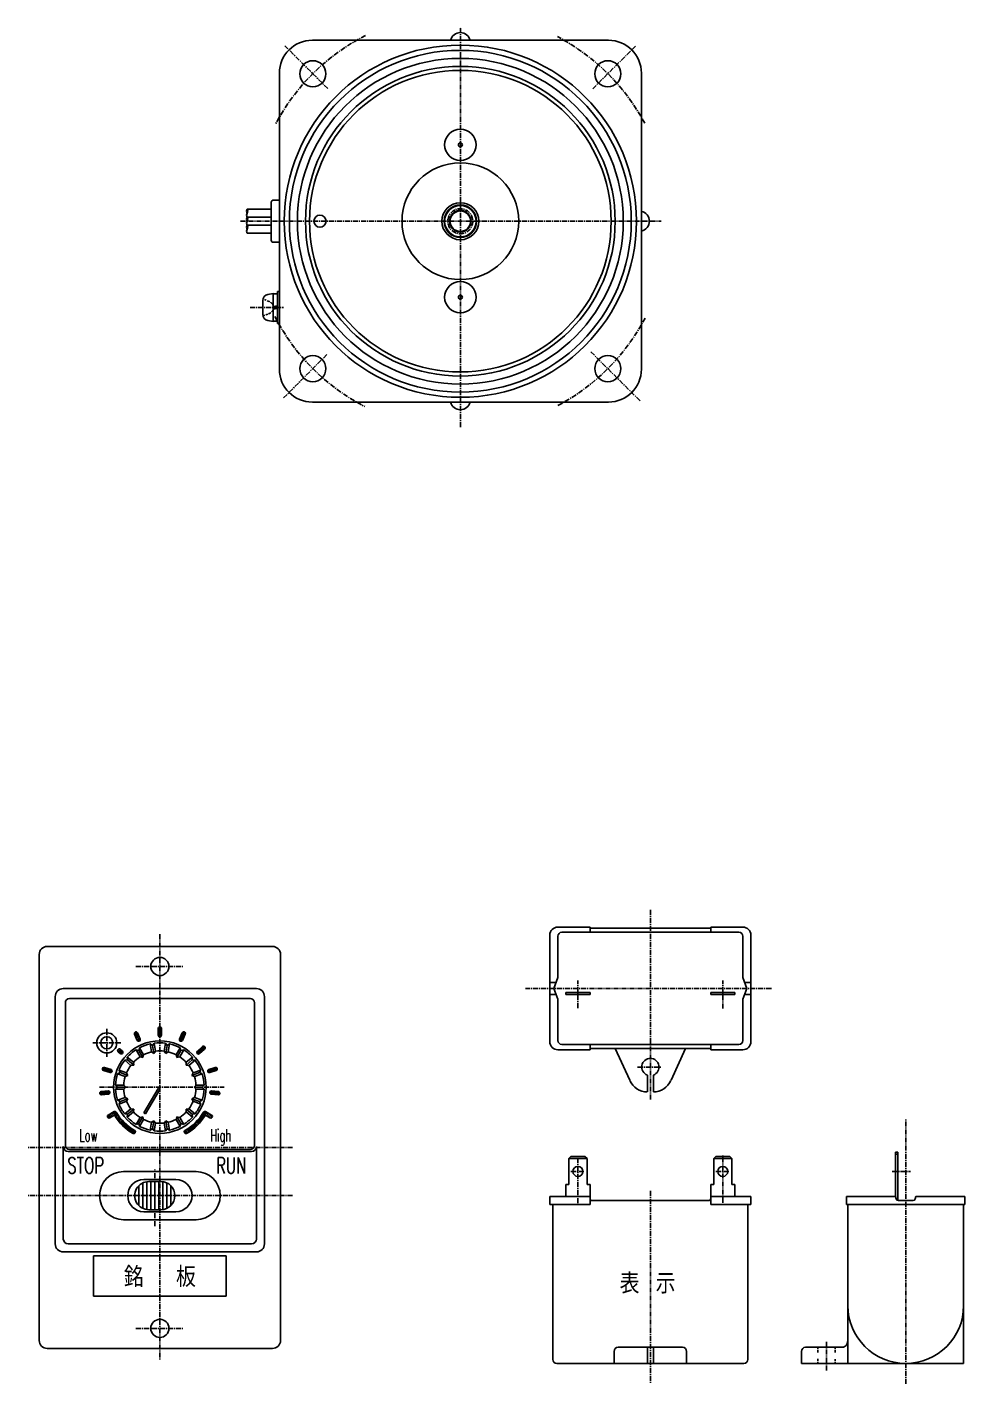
# Model space of a CAD drawing. Extents: x 464 to 1112, y 452 to 908.
# Drawn here: x 878.6 to 1111.7, y 568.5 to 906 of the extents above; entities that cross this region are included whole.
import ezdxf
from ezdxf.enums import TextEntityAlignment as Align

# ---------------------------------------------------------------- set-up
doc = ezdxf.new("R2010")
doc.units = 0
doc.linetypes.add('CENTER', pattern=[2, 1.25, -0.25, 0.25, -0.25])
doc.linetypes.add('DASHED', pattern=[0.75, 0.5, -0.25])
doc.layers.get('0').update_dxf_attribs({"linetype": 'CONTINUOUS'})
doc.layers.add('CENTER', color=1, linetype='CENTER')
doc.styles.get("Standard").update_dxf_attribs({"font": 'txt.shx', "bigfont": 'bigfont.shx'})

msp = doc.modelspace()

# ---------------------------------------------------------------- linework, layer by layer
at = {"color": 7, "linetype": 'CONTINUOUS'}
for p, q in [((1023.08, 902.7), (949.48, 902.7)), ((941.28, 894.5), (941.28, 820.9)), ((1031.28, 820.9), (1031.28, 894.5)), ((933.28, 860.7), (939.28, 860.7)), ((939.28, 852.95), (939.28, 862.45)), ((939.78, 862.95), (941.28, 862.95)), ((933.28, 858.7), (939.28, 858.7)), ((933.28, 856.7), (939.28, 856.7)), ((933.28, 854.7), (939.28, 854.7)), ((939.78, 852.45), (941.28, 852.45)), ((941.28, 840.24), (940.78, 840.24)), ((940.78, 840.24), (940.78, 832.24)), ((937.18, 834.48), (937.18, 838)), ((939.78, 839.74), (938.39, 839.47)), ((939.78, 839.74), (939.78, 832.74)), ((939.78, 839.61), (940.78, 839.61)), ((940.78, 839.55), (940.78, 835.78)), ((939.78, 836.5), (940.78, 836.69)), ((939.78, 835.79), (940.78, 835.98)), ((938.39, 833), (939.78, 832.74)), ((940.78, 832.86), (939.78, 832.86)), ((941.28, 832.24), (940.78, 832.24)), ((949.48, 812.7), (1023.08, 812.7)), ((1010.52, 682.14), (1018.52, 682.14)), ((1018.52, 680.84), (1018.52, 682.14)), ((1018.52, 681.84), (1048.52, 681.84)), ((1048.52, 682.14), (1048.52, 680.84)), ((1048.52, 682.14), (1056.52, 682.14)), ((1008.52, 680.14), (1008.52, 653.64)), ((1010.52, 669.59), (1010.52, 679.84)), ((1011.52, 680.84), (1055.52, 680.84)), ((1056.52, 679.84), (1056.52, 669.59)), ((1058.52, 653.64), (1058.52, 680.14)), ((881.57, 675.34), (881.57, 579.34)), ((939.57, 677.34), (883.57, 677.34)), ((941.57, 579.34), (941.57, 675.34)), ((1010.07, 668.39), (1008.52, 668.39)), ((1010.52, 669.59), (1009.52, 666.89)), ((1056.52, 669.59), (1057.52, 666.89)), ((1056.96, 668.39), (1058.52, 668.39)), ((885.57, 664.84), (885.57, 603.34)), ((887.57, 666.84), (935.57, 666.84)), ((937.57, 664.84), (937.57, 603.34)), ((1010.07, 665.39), (1008.52, 665.39)), ((1009.52, 666.89), (1010.52, 664.19)), ((1012.52, 665.89), (1012.52, 665.39)), ((1012.52, 665.89), (1018.52, 665.89)), ((1012.52, 665.39), (1018.52, 665.39)), ((1018.52, 665.89), (1018.52, 665.39)), ((1048.52, 665.89), (1048.52, 665.39)), ((1048.52, 665.89), (1054.52, 665.89)), ((1048.52, 665.39), (1054.52, 665.39)), ((1054.52, 665.89), (1054.52, 665.39)), ((1057.52, 666.89), (1056.52, 664.19)), ((1056.96, 665.39), (1058.52, 665.39)), ((888.07, 663.34), (888.07, 627.84)), ((934.07, 664.34), (889.07, 664.34)), ((935.07, 663.34), (935.07, 627.84)), ((1010.52, 664.19), (1010.52, 653.94)), ((1056.52, 653.94), (1056.52, 664.19)), ((905.25, 655.58), (905.73, 656.07)), ((905.96, 653.96), (905.27, 655.51)), ((905.37, 655.28), (905.98, 655.89)), ((905.5, 654.99), (906.11, 655.6)), ((905.64, 654.7), (906.24, 655.3)), ((905.77, 654.4), (906.37, 655.01)), ((905.9, 654.11), (906.5, 654.71)), ((906.69, 654.29), (906, 655.84)), ((911.17, 656.69), (911.97, 656.99)), ((911.17, 655.24), (911.17, 656.94)), ((911.17, 656.36), (911.97, 656.67)), ((911.17, 656.04), (911.97, 656.35)), ((911.17, 655.72), (911.97, 656.03)), ((911.17, 655.4), (911.97, 655.71)), ((911.18, 657.01), (911.82, 657.25)), ((911.2, 655.09), (911.97, 655.39)), ((911.45, 654.86), (911.92, 655.04)), ((911.97, 655.24), (911.97, 656.94)), ((916.46, 654.29), (917.15, 655.84)), ((916.65, 654.73), (917.51, 654.68)), ((916.78, 655.02), (917.64, 654.98)), ((916.91, 655.31), (917.77, 655.27)), ((917.04, 655.61), (917.9, 655.56)), ((917.18, 655.9), (917.87, 655.87)), ((917.19, 653.96), (917.88, 655.51)), ((901.07, 651.42), (901.49, 651.84)), ((901.21, 651.13), (901.78, 651.7)), ((901.43, 650.93), (902, 651.5)), ((901.66, 650.73), (902.22, 651.3)), ((901.74, 651.74), (902.26, 651.27)), ((906.32, 651.43), (905.65, 651.61)), ((905.65, 651.61), (906.65, 649.87)), ((906.05, 653.84), (906.63, 654.42)), ((906.51, 652.11), (906.32, 651.43)), ((907.32, 649.7), (906.32, 651.43)), ((906.36, 653.73), (906.72, 654.09)), ((907.51, 650.37), (906.51, 652.11)), ((909.75, 652.68), (909.17, 653.07)), ((909.17, 653.07), (909.52, 651.1)), ((910.16, 653.25), (909.75, 652.68)), ((910.1, 650.71), (909.75, 652.68)), ((910.51, 651.28), (910.1, 650.71)), ((910.51, 651.28), (910.16, 653.25)), ((912.99, 653.25), (912.64, 651.28)), ((913.05, 650.71), (912.64, 651.28)), ((913.4, 652.68), (912.99, 653.25)), ((913.05, 650.71), (913.4, 652.68)), ((913.97, 653.07), (913.4, 652.68)), ((913.63, 651.1), (913.97, 653.07)), ((916.64, 652.11), (915.63, 650.37)), ((915.82, 649.7), (916.82, 651.43)), ((916.42, 654.14), (917.25, 654.1)), ((916.5, 649.87), (917.5, 651.61)), ((916.52, 654.43), (917.38, 654.39)), ((916.55, 653.83), (917.06, 653.8)), ((916.82, 651.43), (916.64, 652.11)), ((917.5, 651.61), (916.82, 651.43)), ((920.89, 651.27), (922.16, 652.41)), ((921.01, 651.38), (921.78, 650.99)), ((921.25, 651.59), (922.01, 651.2)), ((921.43, 650.67), (922.69, 651.81)), ((921.49, 651.81), (922.25, 651.42)), ((921.73, 652.02), (922.49, 651.63)), ((921.97, 652.24), (922.73, 651.85)), ((922.21, 652.45), (922.82, 652.14)), ((1018.52, 651.64), (1010.52, 651.64)), ((1055.52, 652.94), (1011.52, 652.94)), ((1018.52, 652.94), (1018.52, 651.64)), ((1018.52, 651.94), (1048.52, 651.94)), ((1028.38, 644.04), (1024.75, 651.94)), ((1042.29, 651.94), (1038.66, 644.04)), ((1048.52, 651.64), (1048.52, 652.94)), ((1056.52, 651.64), (1048.52, 651.64)), ((901.2, 651.14), (901.72, 650.67)), ((901.93, 650.58), (902.38, 651.03)), ((903.53, 649.09), (902.84, 649.02)), ((902.84, 649.02), (904.37, 647.73)), ((905.01, 648.5), (903.48, 649.79)), ((903.48, 649.79), (903.53, 649.09)), ((905.06, 647.8), (903.53, 649.09)), ((905.01, 648.5), (905.06, 647.8)), ((907.32, 649.7), (906.65, 649.87)), ((907.51, 650.37), (907.32, 649.7)), ((910.1, 650.71), (909.52, 651.1)), ((913.63, 651.1), (913.05, 650.71)), ((915.82, 649.7), (915.63, 650.37)), ((916.5, 649.87), (915.82, 649.7)), ((918.09, 647.8), (919.62, 649.09)), ((918.09, 647.8), (918.14, 648.5)), ((919.67, 649.79), (918.14, 648.5)), ((918.78, 647.73), (920.31, 649.02)), ((919.62, 649.09), (919.67, 649.79)), ((920.31, 649.02), (919.62, 649.09)), ((920.79, 650.81), (921.25, 650.58)), ((920.8, 651.15), (921.54, 650.77)), ((897.5, 646.5), (897.47, 647.18)), ((899.18, 645.95), (897.57, 646.47)), ((897.81, 646.39), (897.76, 647.25)), ((899.43, 646.71), (897.81, 647.23)), ((898.11, 646.29), (898.07, 647.15)), ((898.42, 646.19), (898.37, 647.05)), ((898.72, 646.09), (898.68, 646.95)), ((899.03, 646), (898.98, 646.85)), ((899.33, 645.93), (899.29, 646.75)), ((899.63, 646.09), (899.6, 646.6)), ((901.71, 645.93), (901.08, 645.63)), ((901.08, 645.63), (902.96, 644.94)), ((903.3, 645.88), (901.42, 646.57)), ((901.42, 646.57), (901.71, 645.93)), ((903.59, 645.25), (901.71, 645.93)), ((903.59, 645.25), (902.96, 644.94)), ((903.3, 645.88), (903.59, 645.25)), ((905.06, 647.8), (904.37, 647.73)), ((918.78, 647.73), (918.09, 647.8)), ((919.56, 645.25), (921.44, 645.93)), ((919.56, 645.25), (919.85, 645.88)), ((920.19, 644.94), (919.56, 645.25)), ((921.73, 646.57), (919.85, 645.88)), ((920.19, 644.94), (922.07, 645.63)), ((921.44, 645.93), (921.73, 646.57)), ((922.07, 645.63), (921.44, 645.93)), ((923.44, 646.33), (923.76, 645.94)), ((923.59, 646.63), (924.11, 645.99)), ((923.72, 646.71), (925.34, 647.23)), ((923.87, 646.76), (924.41, 646.09)), ((923.97, 645.95), (925.58, 646.47)), ((924.18, 646.86), (924.72, 646.19)), ((924.48, 646.95), (925.02, 646.29)), ((924.79, 647.05), (925.33, 646.39)), ((925.09, 647.15), (925.63, 646.49)), ((925.4, 647.25), (925.84, 646.72)), ((1032.77, 645.32), (1032.77, 641.13)), ((1034.27, 641.13), (1034.27, 645.32)), ((897.35, 640.44), (896.96, 641.21)), ((898.7, 641.39), (897.01, 641.21)), ((897.67, 640.48), (897.28, 641.24)), ((897.99, 640.51), (897.6, 641.27)), ((898.31, 640.54), (897.92, 641.31)), ((898.63, 640.58), (898.24, 641.34)), ((898.93, 640.64), (898.56, 641.37)), ((899.13, 640.9), (898.9, 641.36)), ((902.59, 642.84), (900.59, 642.84)), ((900.59, 642.84), (901.07, 642.34)), ((901.07, 642.34), (900.59, 641.84)), ((900.59, 641.84), (902.59, 641.84)), ((903.07, 642.34), (901.07, 642.34)), ((902.59, 642.84), (903.07, 642.34)), ((903.07, 642.34), (902.59, 641.84)), ((911.11, 642.03), (907.61, 635.97)), ((908.04, 635.72), (911.54, 641.78)), ((911.54, 641.78), (911.11, 642.03)), ((920.07, 642.34), (920.56, 642.84)), ((920.07, 642.34), (922.07, 642.34)), ((920.56, 641.84), (920.07, 642.34)), ((922.56, 642.84), (920.56, 642.84)), ((920.56, 641.84), (922.56, 641.84)), ((922.07, 642.34), (922.56, 642.84)), ((922.56, 641.84), (922.07, 642.34)), ((924.04, 641.16), (924.17, 640.67)), ((924.29, 641.38), (924.51, 640.58)), ((924.45, 641.39), (926.14, 641.21)), ((924.61, 641.37), (924.83, 640.55)), ((924.92, 641.34), (925.15, 640.51)), ((925.24, 641.31), (925.47, 640.48)), ((925.56, 641.27), (925.79, 640.44)), ((925.88, 641.24), (926.11, 640.41)), ((926.2, 641.2), (926.38, 640.54)), ((897.03, 640.42), (896.72, 641.02)), ((898.79, 640.59), (897.1, 640.42)), ((902.96, 639.74), (901.08, 639.05)), ((901.08, 639.05), (901.71, 638.75)), ((901.42, 638.11), (903.3, 638.8)), ((901.71, 638.75), (901.42, 638.11)), ((903.59, 639.43), (901.71, 638.75)), ((902.96, 639.74), (903.59, 639.43)), ((903.59, 639.43), (903.3, 638.8)), ((919.56, 639.43), (920.19, 639.74)), ((919.56, 639.43), (921.44, 638.75)), ((919.85, 638.8), (919.56, 639.43)), ((919.85, 638.8), (921.73, 638.11)), ((922.07, 639.05), (920.19, 639.74)), ((921.44, 638.75), (922.07, 639.05)), ((921.73, 638.11), (921.44, 638.75)), ((924.36, 640.59), (926.05, 640.42)), ((898.56, 635.18), (898.8, 635.43)), ((898.61, 634.81), (899.81, 636.01)), ((900.2, 636.24), (898.73, 635.39)), ((898.87, 634.65), (900.5, 636.28)), ((900.26, 635.35), (899.13, 634.69)), ((899.63, 634.98), (900.74, 636.1)), ((900.32, 635.25), (900.9, 635.83)), ((900.49, 634.99), (901.07, 635.57)), ((900.66, 634.74), (901.24, 635.32)), ((900.84, 634.49), (901.41, 635.06)), ((901.02, 634.25), (901.59, 634.82)), ((901.21, 634.01), (901.78, 634.58)), ((904.37, 636.95), (902.84, 635.66)), ((902.84, 635.66), (903.53, 635.59)), ((903.48, 634.89), (905.01, 636.18)), ((903.53, 635.59), (903.48, 634.89)), ((905.06, 636.88), (903.53, 635.59)), ((904.37, 636.95), (905.06, 636.88)), ((905.06, 636.88), (905.01, 636.18)), ((906.65, 634.81), (905.65, 633.07)), ((907.32, 634.98), (906.32, 633.25)), ((906.65, 634.81), (907.32, 634.98)), ((907.32, 634.98), (907.51, 634.31)), ((908.04, 635.72), (907.61, 635.97)), ((915.63, 634.31), (915.82, 634.98)), ((915.82, 634.98), (916.82, 633.25)), ((915.82, 634.98), (916.5, 634.81)), ((917.5, 633.07), (916.5, 634.81)), ((918.09, 636.88), (918.78, 636.95)), ((918.09, 636.88), (919.62, 635.59)), ((918.14, 636.18), (918.09, 636.88)), ((918.14, 636.18), (919.67, 634.89)), ((920.31, 635.66), (918.78, 636.95)), ((919.62, 635.59), (920.31, 635.66)), ((919.67, 634.89), (919.62, 635.59)), ((921.94, 634.01), (921.37, 634.58)), ((922.13, 634.25), (921.56, 634.82)), ((922.31, 634.49), (921.74, 635.06)), ((922.49, 634.74), (921.91, 635.32)), ((922.66, 634.99), (922.08, 635.57)), ((922.83, 635.25), (922.24, 635.83)), ((923.52, 634.98), (922.4, 636.1)), ((924.28, 634.65), (922.65, 636.28)), ((922.89, 635.35), (924.02, 634.69)), ((922.95, 636.24), (924.42, 635.39)), ((924.54, 634.81), (923.34, 636.01)), ((924.59, 635.18), (924.34, 635.43)), ((901.4, 633.78), (901.97, 634.35)), ((901.59, 633.55), (902.16, 634.12)), ((901.79, 633.33), (902.36, 633.89)), ((902, 633.11), (902.57, 633.68)), ((902.21, 632.9), (902.78, 633.46)), ((902.43, 632.69), (902.99, 633.25)), ((902.65, 632.48), (903.21, 633.05)), ((902.87, 632.28), (903.44, 632.85)), ((903.1, 632.09), (903.67, 632.66)), ((903.34, 631.9), (903.91, 632.47)), ((903.58, 631.71), (904.15, 632.29)), ((903.82, 631.54), (904.39, 632.11)), ((904.07, 631.36), (904.65, 631.94)), ((904.32, 631.19), (904.9, 631.77)), ((904.58, 631.03), (905.17, 631.61)), ((904.85, 630.87), (905.42, 631.44)), ((905.18, 630.77), (905.52, 631.11)), ((905.65, 633.07), (906.32, 633.25)), ((906.32, 633.25), (906.51, 632.57)), ((906.51, 632.57), (907.51, 634.31)), ((909.52, 633.58), (909.17, 631.61)), ((909.17, 631.61), (909.75, 632)), ((909.52, 633.58), (910.1, 633.97)), ((910.1, 633.97), (909.75, 632)), ((909.75, 632), (910.16, 631.43)), ((910.1, 633.97), (910.51, 633.4)), ((910.16, 631.43), (910.51, 633.4)), ((912.64, 633.4), (913.05, 633.97)), ((912.64, 633.4), (912.99, 631.43)), ((912.99, 631.43), (913.4, 632)), ((913.05, 633.97), (913.4, 632)), ((913.05, 633.97), (913.63, 633.58)), ((913.4, 632), (913.97, 631.61)), ((913.97, 631.61), (913.63, 633.58)), ((915.63, 634.31), (916.64, 632.57)), ((916.64, 632.57), (916.82, 633.25)), ((916.82, 633.25), (917.5, 633.07)), ((917.97, 630.77), (917.63, 631.11)), ((918.3, 630.87), (917.73, 631.44)), ((918.56, 631.03), (917.98, 631.61)), ((918.82, 631.19), (918.24, 631.77)), ((919.08, 631.36), (918.5, 631.94)), ((919.33, 631.54), (918.75, 632.11)), ((919.57, 631.71), (919, 632.29)), ((919.81, 631.9), (919.24, 632.47)), ((920.05, 632.09), (919.48, 632.66)), ((920.28, 632.28), (919.71, 632.85)), ((920.5, 632.48), (919.94, 633.05)), ((920.72, 632.69), (920.16, 633.25)), ((920.94, 632.9), (920.37, 633.46)), ((921.15, 633.11), (920.58, 633.68)), ((921.35, 633.33), (920.79, 633.89)), ((921.55, 633.55), (920.99, 634.12)), ((921.75, 633.78), (921.18, 634.35)), ((887.57, 604.54), (887.57, 627.54)), ((934.37, 626.34), (888.77, 626.34)), ((889.07, 626.84), (934.07, 626.84)), ((935.57, 627.54), (935.57, 604.54)), ((1013.27, 624.62), (1013.77, 625.12)), ((1017.77, 624.62), (1013.27, 624.62)), ((1013.27, 618.12), (1013.27, 624.62)), ((1017.27, 625.12), (1013.77, 625.12)), ((1017.77, 624.62), (1017.27, 625.12)), ((1017.77, 624.62), (1017.77, 618.12)), ((1049.77, 625.12), (1049.27, 624.62)), ((1049.27, 618.12), (1049.27, 624.62)), ((1049.27, 624.62), (1053.77, 624.62)), ((1049.77, 625.12), (1053.27, 625.12)), ((1053.77, 624.62), (1053.27, 625.12)), ((1053.77, 624.62), (1053.77, 618.12)), ((1094.51, 626.12), (1095.01, 626.12)), ((1094.51, 626.12), (1094.51, 615.12)), ((1094.51, 625.62), (1095.01, 625.62)), ((1095.01, 614.13), (1095.01, 626.12)), ((902.57, 621.34), (920.57, 621.34)), ((906.32, 612.89), (906.32, 617.79)), ((907.32, 612.18), (907.32, 618.5)), ((907.57, 619.34), (915.57, 619.34)), ((908.32, 611.88), (908.32, 618.8)), ((908.82, 618.84), (911.82, 618.84)), ((909.32, 611.84), (909.32, 618.84)), ((910.32, 611.84), (910.32, 618.84)), ((911.32, 611.84), (911.32, 618.84)), ((912.32, 611.88), (912.32, 618.8)), ((913.32, 612.18), (913.32, 618.5)), ((914.32, 617.79), (914.32, 612.89)), ((1013.27, 618.12), (1012.52, 618.12)), ((1012.52, 618.12), (1012.52, 615.12)), ((1018.52, 618.12), (1017.77, 618.12)), ((1018.52, 618.12), (1018.52, 615.12)), ((1048.52, 618.12), (1048.52, 615.12)), ((1049.27, 618.12), (1048.52, 618.12)), ((1054.52, 618.12), (1053.77, 618.12)), ((1054.52, 615.12), (1054.52, 618.12)), ((1008.52, 615.12), (1018.52, 615.12)), ((1008.52, 615.12), (1008.52, 613.12)), ((1018.52, 613.12), (1018.52, 615.12)), ((1048.52, 615.12), (1048.52, 613.12)), ((1048.52, 615.12), (1058.52, 615.12)), ((1058.52, 615.12), (1058.52, 613.12)), ((1082.31, 613.12), (1082.31, 615.12)), ((1094.51, 615.12), (1082.31, 615.12)), ((1094.51, 615.12), (1094.63, 614.52)), ((1099.39, 614.52), (1099.51, 615.12)), ((1111.71, 615.12), (1099.51, 615.12)), ((1111.71, 613.12), (1111.71, 615.12)), ((907.57, 611.34), (915.57, 611.34)), ((908.82, 611.84), (911.82, 611.84)), ((1008.52, 613.12), (1018.52, 613.12)), ((1009.27, 574.62), (1009.27, 613.12)), ((1019.02, 614.12), (1048.02, 614.12)), ((1058.52, 613.12), (1048.52, 613.12)), ((1057.77, 613.12), (1057.77, 574.62)), ((1111.71, 613.12), (1082.31, 613.12)), ((1082.61, 573.62), (1082.61, 613.12)), ((1095.12, 614.12), (1098.9, 614.12)), ((1111.41, 573.62), (1111.41, 613.12)), ((902.57, 609.34), (920.57, 609.34)), ((887.57, 601.34), (935.57, 601.34)), ((888.77, 603.34), (934.37, 603.34)), ((895.07, 600.34), (895.07, 590.34)), ((928.07, 600.34), (895.07, 600.34)), ((928.07, 600.34), (928.07, 590.34)), ((895.07, 590.34), (928.07, 590.34)), ((883.57, 577.34), (939.57, 577.34)), ((1025.52, 577.62), (1041.52, 577.62)), ((1032.77, 573.62), (1032.77, 577.62)), ((1034.27, 577.62), (1034.27, 573.62)), ((1081.61, 577.62), (1072.11, 577.62)), ((1024.52, 576.62), (1024.52, 573.62)), ((1042.52, 576.62), (1042.52, 573.62)), ((1071.11, 576.62), (1071.11, 573.62)), ((1056.77, 573.62), (1010.27, 573.62)), ((1071.11, 573.62), (1111.41, 573.62))]:
    msp.add_line(p, q, dxfattribs=at)
at = {"color": 3, "linetype": 'DASHED'}
for p, q in [((938.74, 837.76), (937.22, 838.34)), ((937.22, 834.14), (938.74, 834.72)), ((1075.16, 577.62), (1075.16, 576.22)), ((1079.46, 577.62), (1079.46, 576.16)), ((1075.16, 574.78), (1075.16, 573.62)), ((1079.46, 574.68), (1079.46, 573.62))]:
    msp.add_line(p, q, dxfattribs=at)
at = {"color": 7, "linetype": 'CONTINUOUS'}
for centre, radius in [((986.28, 857.7), 43.8), ((986.28, 857.7), 42.5), ((986.28, 857.7), 40.5), ((949.61, 894.37), 3.25), ((1022.95, 894.37), 3.25), ((986.28, 857.7), 38.5), ((986.28, 857.7), 37.5), ((986.28, 876.7), 3.9), ((986.28, 876.7), 0.5), ((986.28, 857.7), 14.5), ((986.28, 857.7), 4.6), ((986.28, 857.7), 4.05), ((986.28, 857.7), 3.9), ((951.38, 857.7), 1.5), ((986.28, 857.7), 2.69), ((986.28, 838.8), 3.9), ((986.28, 838.8), 0.5), ((949.61, 821.03), 3.25), ((1022.95, 821.03), 3.25), ((911.57, 672.34), 2.25), ((898.37, 653.34), 2.5), ((898.37, 653.34), 1.5), ((911.57, 642.34), 11.5), ((1015.52, 621.37), 1.25), ((1051.52, 621.37), 1.25), ((911.57, 582.34), 2.25)]:
    msp.add_circle(centre, radius, dxfattribs=at)
at = {"color": 3, "linetype": 'CONTINUOUS'}
msp.add_circle((986.28, 857.7), 2.55, dxfattribs=at)
at = {"color": 7, "linetype": 'CONTINUOUS'}
for centre, radius, start, end in [((986.28, 902.1), 2.5, 13.8865, 166.1135), ((949.48, 894.5), 8.2, 90, 180), ((1023.08, 894.5), 8.2, 0, 90), ((939.78, 862.45), 0.5, 90, 180), ((1030.78, 857.7), 2.5, 281.5369, 78.4631), ((939.78, 852.95), 0.5, 180, 270), ((938.68, 838), 1.5, 100.8863, 180), ((938.68, 834.48), 1.5, 180, 259.1133), ((949.48, 820.9), 8.2, 180, 270), ((1023.08, 820.9), 8.2, 270, 0), ((986.28, 813.3), 2.5, 193.8865, 346.1135), ((1010.52, 680.14), 2, 90, 180), ((1056.52, 680.14), 2, 0, 90), ((1011.52, 679.84), 1, 90, 180), ((1055.52, 679.84), 1, 0, 90), ((883.57, 675.34), 2, 90, 180), ((939.57, 675.34), 2, 0, 90), ((887.57, 664.84), 2, 90, 180), ((935.57, 664.84), 2, 0, 89.9971), ((889.07, 663.34), 1, 90, 180), ((934.07, 663.34), 1, 0, 90), ((905.64, 655.68), 0.4, 24.0018, 203.9959), ((911.57, 656.94), 0.4, 359.9857, 180.0143), ((911.57, 655.24), 0.4, 180, 0), ((917.51, 655.68), 0.4, 335.9852, 156.0172), ((901.47, 651.44), 0.4, 47.9894, 228.0096), ((901.99, 650.97), 0.4, 227.9989, 48), ((911.57, 642.34), 11, 122.6045, 137.3944), ((906.33, 654.12), 0.4, 204.0148, 23.9887), ((911.57, 642.34), 11, 102.6049, 117.3941), ((911.57, 642.34), 11, 82.6045, 97.394), ((911.57, 642.34), 9, 83.1842, 96.8145), ((911.57, 642.34), 11, 62.6047, 77.3946), ((916.82, 654.12), 0.4, 156.0172, 335.9852), ((911.57, 642.34), 11, 42.6053, 57.3943), ((921.16, 650.97), 0.4, 132.0011, 311.9904), ((922.42, 652.11), 0.4, 311.9904, 132.0106), ((1010.52, 653.64), 2, 180, 270), ((1011.52, 653.94), 1, 180, 270), ((1055.52, 653.94), 1, 270, 0), ((1056.52, 653.64), 2, 270, 0), ((911.57, 642.34), 11, 142.6047, 157.3939), ((911.57, 642.34), 9, 123.1844, 136.8145), ((911.57, 642.34), 9, 103.1839, 116.8145), ((911.57, 642.34), 9, 63.1844, 76.8149), ((911.57, 642.34), 9, 43.1847, 56.8151), ((911.57, 642.34), 11, 22.6054, 37.3945), ((1033.52, 647.33), 2.15, 290.4157, 249.5834), ((897.69, 646.85), 0.4, 71.9863, 252.018), ((899.31, 646.33), 0.4, 252.0136, 71.9863), ((911.57, 642.34), 11, 162.6046, 177.3942), ((911.57, 642.34), 9, 163.1845, 176.8146), ((911.57, 642.34), 9, 143.1842, 156.8144), ((911.57, 642.34), 9, 23.1848, 36.8149), ((911.57, 642.34), 9, 3.1847, 16.8147), ((911.57, 642.34), 11, 2.6053, 17.3947), ((923.84, 646.33), 0.4, 108.0001, 288.0001), ((925.46, 646.85), 0.4, 288.0001, 108.0137), ((897.05, 640.81), 0.4, 95.9985, 276.0113), ((898.75, 640.99), 0.4, 275.997, 95.9985), ((911.57, 642.34), 11, 182.6047, 197.3942), ((911.57, 642.34), 9, 183.1841, 196.8147), ((911.57, 642.34), 9, 343.1847, 356.8146), ((911.57, 642.34), 11, 342.6051, 357.3947), ((924.4, 640.99), 0.4, 84.0015, 264.0015), ((926.09, 640.81), 0.4, 264.003, 84.0015), ((1032.92, 646.13), 5, 205.5134, 268.2362), ((1034.12, 646.13), 5, 271.7638, 334.4866), ((911.57, 642.34), 11, 202.6047, 217.3945), ((911.57, 642.34), 9, 203.1842, 216.8149), ((911.57, 642.34), 9, 323.1842, 336.8144), ((911.57, 642.34), 11, 322.6047, 337.3941), ((898.93, 635.04), 0.4, 119.9936, 300.0007), ((900.4, 635.89), 0.4, 30.0007, 120.0007), ((911.57, 642.34), 13.3, 211.7245, 240.0001), ((911.57, 642.34), 12.5, 210, 240), ((911.57, 642.34), 11, 222.6045, 237.3943), ((911.57, 642.34), 9, 223.1842, 236.8142), ((911.57, 642.34), 9, 303.1844, 316.8144), ((911.57, 642.34), 11, 302.6049, 317.3944), ((911.57, 642.34), 12.5, 300, 330.0002), ((911.57, 642.34), 13.3, 299.9999, 328.2758), ((922.75, 635.89), 0.4, 59.9993, 149.9993), ((924.22, 635.04), 0.4, 239.9993, 60.0064), ((905.12, 631.17), 0.4, 240.0064, 59.9993), ((911.57, 642.34), 11, 242.6052, 257.3946), ((911.57, 642.34), 9, 243.1844, 256.8149), ((911.57, 642.34), 11, 262.605, 277.3945), ((911.57, 642.34), 9, 263.1842, 276.8145), ((911.57, 642.34), 9, 283.1845, 296.815), ((911.57, 642.34), 11, 282.6049, 297.3941), ((918.02, 631.17), 0.4, 120.0007, 299.9936), ((889.07, 627.84), 1, 180, 270), ((934.07, 627.84), 1, 270, 0), ((888.77, 627.54), 1.2, 180, 270), ((934.37, 627.54), 1.2, 270.0048, 0), ((902.57, 615.34), 6, 90, 270), ((920.57, 615.34), 6, 270, 90), ((907.57, 615.34), 4, 90, 270), ((908.82, 615.34), 3.5, 89.9984, 270), ((911.82, 615.34), 3.5, 270.0016, 90), ((915.57, 615.34), 4, 270, 90), ((1019.02, 614.62), 0.5, 180, 269.9885), ((1048.02, 614.62), 0.5, 270, 0), ((1095.12, 614.62), 0.5, 191.3032, 270), ((1098.9, 614.62), 0.5, 270, 348.6968), ((888.77, 604.54), 1.2, 180, 270), ((934.37, 604.54), 1.2, 270.0048, 0), ((887.57, 603.34), 2, 180, 270), ((935.57, 603.34), 2, 270, 0), ((1097.01, 588.02), 14.4, 180, 0), ((883.57, 579.34), 2, 180, 270), ((939.57, 579.34), 2, 270, 0), ((1025.52, 576.62), 1, 90, 180), ((1041.52, 576.62), 1, 0, 90), ((1072.11, 576.62), 1, 90, 180), ((1081.11, 579.12), 1.5, 270, 0), ((1010.27, 574.62), 1, 180, 270), ((1056.77, 574.62), 1, 270, 0)]:
    msp.add_arc(centre, radius, start, end, dxfattribs=at)
at = {"color": 3, "linetype": 'CONTINUOUS'}
for centre, start, end in [((934.14, 860.2), 150, 210), ((932.41, 860.2), 330, 30), ((934.14, 859.2), 150, 210), ((934.14, 858.2), 150, 210), ((934.14, 857.2), 150, 210), ((932.41, 858.2), 330, 30), ((934.14, 856.2), 150, 210), ((934.14, 855.2), 150, 210), ((932.41, 856.2), 330, 30)]:
    msp.add_arc(centre, 1, start, end, dxfattribs=at)
at = {"color": 3, "linetype": 'DASHED'}
msp.add_arc((938.17, 836.24), 1.63, 290.8412, 69.1604, dxfattribs=at)
at = {"color": 7, "linetype": 'CONTINUOUS'}
msp.add_solid([(911.54, 641.78), (911.11, 642.03), (908.04, 635.72), (907.61, 635.97)], dxfattribs=at)
at = {"layer": 'CENTER', "color": 1, "linetype": 'CENTER'}
for p, q in [((986.28, 806.46), (986.28, 905.97)), ((953.31, 890.67), (942.64, 901.34)), ((1019.18, 890.61), (1029.85, 901.27)), ((931.58, 857.7), (1036.18, 857.7)), ((933.99, 836.24), (942.29, 836.24)), ((953.1, 824.52), (942.16, 813.58)), ((1030.95, 813.03), (1018.67, 825.31)), ((1033.52, 639.22), (1033.52, 686.62)), ((911.57, 680.34), (911.57, 574.34)), ((905.57, 672.34), (917.57, 672.34)), ((1015.52, 661.94), (1015.52, 668.89)), ((1051.52, 661.91), (1051.52, 668.89)), ((1063.6, 666.89), (1002.44, 666.89)), ((898.37, 649.84), (898.37, 656.84)), ((894.87, 653.34), (901.87, 653.34)), ((1030.36, 647.33), (1036.27, 647.33)), ((896.56, 642.34), (927.6, 642.34)), ((1097.01, 568.53), (1097.01, 634.36)), ((944.57, 627.34), (878.57, 627.34)), ((1015.52, 613.5), (1015.52, 625.42)), ((1051.52, 613.59), (1051.52, 625.59)), ((910.32, 607.72), (910.32, 621.88)), ((1013.77, 621.37), (1017.27, 621.37)), ((1049.77, 621.37), (1053.13, 621.37)), ((1093.68, 621.37), (1098.21, 621.37)), ((944.57, 615.34), (878.57, 615.34)), ((1033.52, 616.51), (1033.52, 568.53)), ((905.57, 582.34), (917.57, 582.34)), ((1077.31, 571.83), (1077.31, 578.97))]:
    msp.add_line(p, q, dxfattribs=at)
msp.add_circle((986.28, 857.7), 3.12, dxfattribs=at)
for centre, radius, start, end in [((986.14, 857.73), 51.77, 116.8746, 152.1991), ((986.42, 857.73), 51.77, 28.0394, 62.3901), ((986.38, 857.8), 52, 207.2141, 242.6598), ((986.18, 857.8), 52, 297.942, 332.2346)]:
    msp.add_arc(centre, radius, start, end, dxfattribs=at)

# ---------------------------------------------------------------- texts
at = {"color": 3, "linetype": 'CONTINUOUS'}
for s, height, width, p in [('Low', 3, 0.6, (891.57, 628.84)), ('High', 3, 0.6, (924.07, 628.84)), ('STOP', 4, 0.675, (888.57, 620.84)), ('RUN', 4, 0.675, (925.57, 620.84)), ('表 示', 5, 0.9, (1025.88, 590.99))]:
    msp.add_text(s, height=height, dxfattribs=dict(at, width=width)).set_placement(p)
at = {"color": 3, "linetype": 'CONTINUOUS', "width": 0.9}
msp.add_text('銘  板', height=5, dxfattribs=at).set_placement((911.57, 595.12), align=Align.MIDDLE_CENTER)

doc.saveas('drawing.dxf')
